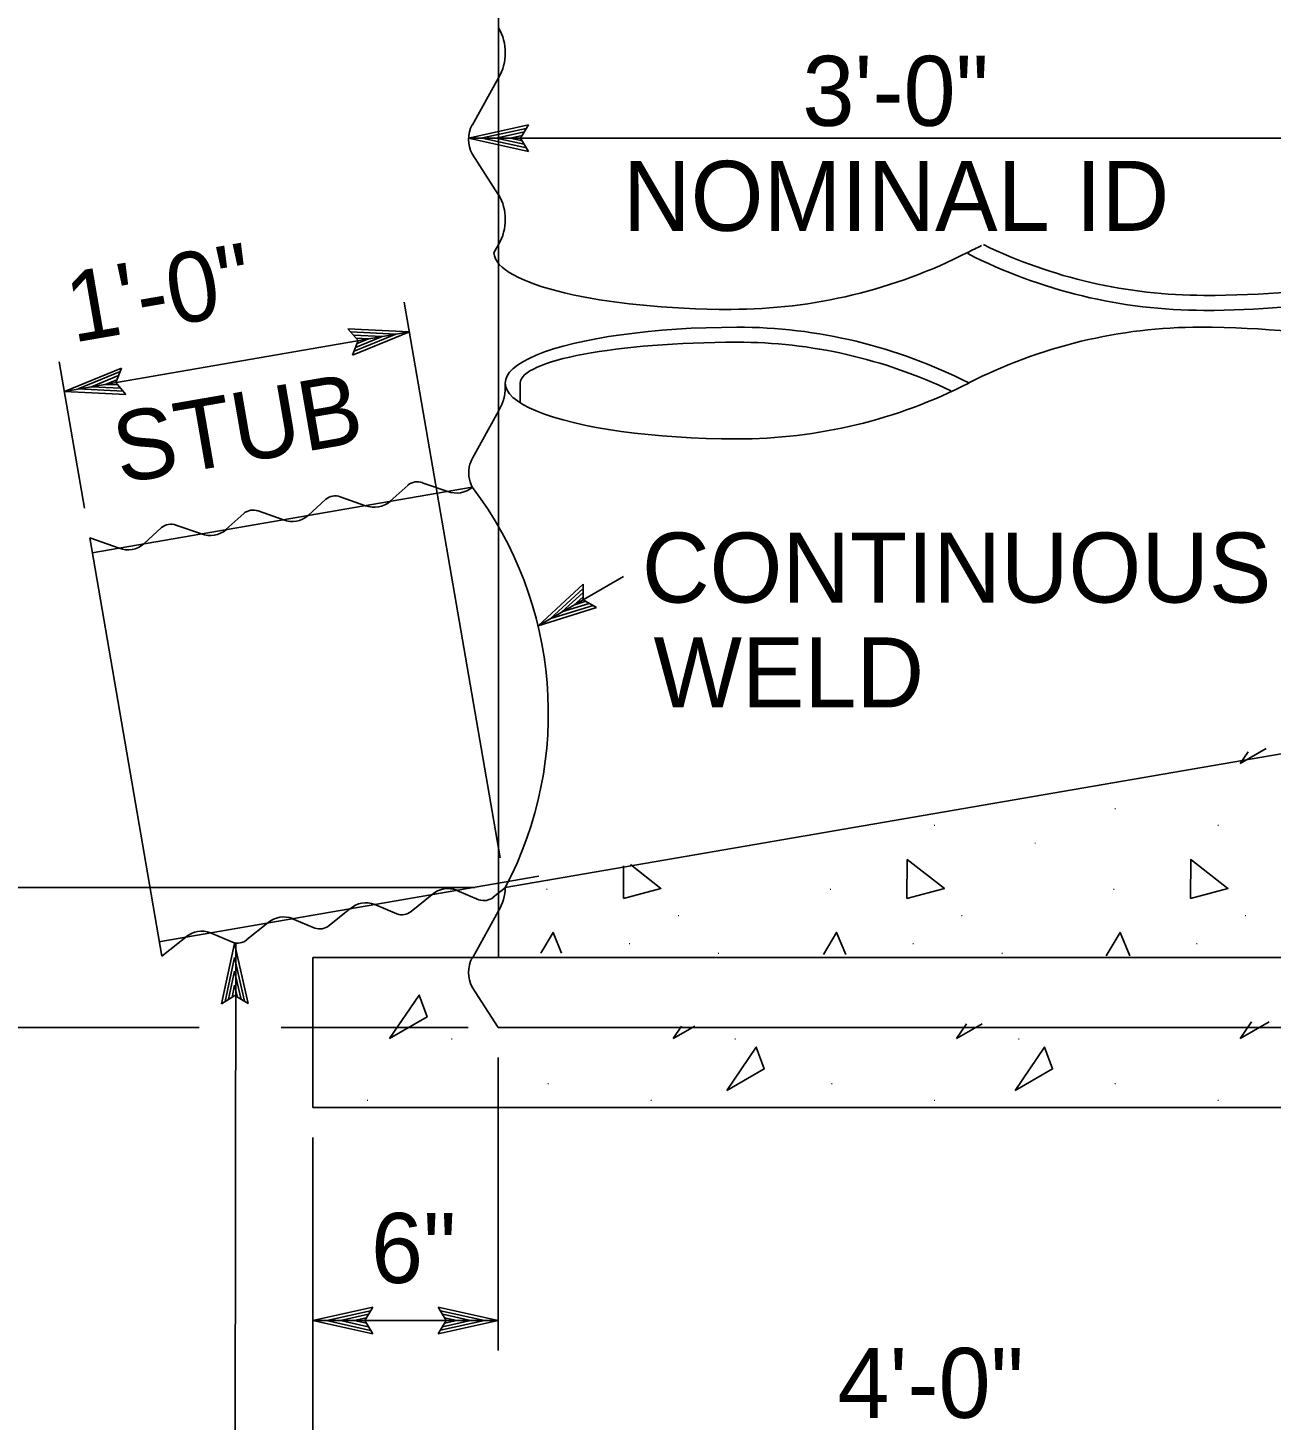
# Model space of a CAD drawing. Extents: x -894 to 866, y -472 to 714.
# Drawn here: x -672.4 to -548.1, y 272 to 411.3 of the extents above; entities that cross this region are included whole.
import ezdxf

# ---------------------------------------------------------------- set-up
doc = ezdxf.new("R2010")
doc.units = 0
for name, color, linetype in [('df_DETAIL-anno', 7, 'Continuous'), ('df_PIPE', 7, 'Continuous'), ('STR_Concrete A', 7, 'Continuous'), ('STR_Hatching B', 7, 'Continuous')]:
    doc.layers.add(name, color=color, linetype=linetype)

msp = doc.modelspace()

# ---------------------------------------------------------------- linework, layer by layer
at = {"layer": 'df_DETAIL-anno'}
for p, q in [((-628.32, 400.24), (-622.32, 401.57)), ((-626.92, 400.25), (-622.55, 401.21)), ((-622.32, 401.57), (-623.12, 400.24)), ((-622.32, 401.57), (-622.32, 401.57)), ((-628.32, 400.24), (-528.32, 400.24)), ((-622.32, 398.9), (-628.32, 400.24)), ((-628.32, 400.24), (-628.32, 400.24)), ((-622.53, 399.26), (-626.94, 400.24)), ((-625.55, 400.24), (-622.73, 400.87)), ((-622.77, 399.62), (-625.55, 400.24)), ((-624.17, 400.24), (-622.96, 400.51)), ((-622.94, 399.96), (-624.17, 400.24)), ((-623.12, 400.24), (-622.32, 398.9)), ((-622.32, 398.9), (-622.32, 398.9)), ((-625.15, 328.26), (-634.74, 383.82)), ((-668.72, 374.91), (-634.23, 380.86)), ((-639.35, 379.98), (-640.37, 381.16)), ((-640.37, 381.16), (-640.37, 381.16)), ((-640.37, 381.16), (-634.23, 380.86)), ((-640.1, 380.85), (-635.59, 380.63)), ((-634.23, 380.86), (-639.92, 378.53)), ((-639.8, 380.54), (-636.95, 380.4)), ((-635.6, 380.62), (-639.75, 378.93)), ((-636.95, 380.4), (-639.63, 379.3)), ((-639.57, 380.22), (-638.31, 380.16)), ((-638.31, 380.16), (-639.46, 379.69)), ((-634.23, 380.86), (-634.23, 380.86)), ((-639.92, 378.53), (-639.35, 379.98)), ((-666.7, 363.22), (-669.23, 377.87)), ((-639.92, 378.53), (-639.92, 378.53)), ((-668.72, 374.91), (-663.03, 377.24)), ((-667.35, 375.15), (-663.2, 376.85)), ((-666, 375.38), (-663.32, 376.48)), ((-664.63, 375.61), (-663.49, 376.08)), ((-663.03, 377.24), (-663.59, 375.8)), ((-663.03, 377.24), (-663.03, 377.24)), ((-662.58, 374.61), (-668.72, 374.91)), ((-668.72, 374.91), (-668.72, 374.91)), ((-662.85, 374.93), (-667.36, 375.15)), ((-663.14, 375.24), (-666, 375.38)), ((-663.38, 375.55), (-664.63, 375.61)), ((-663.59, 375.8), (-662.58, 374.61)), ((-662.58, 374.61), (-662.58, 374.61)), ((-612.83, 356.41), (-621.37, 351.47)), ((-621.37, 351.47), (-616.85, 355.62)), ((-620.17, 352.17), (-616.87, 355.2)), ((-616.85, 355.62), (-616.87, 354.07)), ((-616.85, 355.62), (-616.85, 355.62)), ((-618.98, 352.85), (-616.85, 354.81)), ((-616.26, 353.71), (-618.98, 352.85)), ((-617.78, 353.54), (-616.87, 354.38)), ((-616.58, 353.92), (-617.78, 353.54)), ((-616.87, 354.07), (-615.51, 353.31)), ((-615.51, 353.31), (-621.37, 351.47)), ((-615.87, 353.51), (-620.18, 352.16)), ((-615.51, 353.31), (-615.51, 353.31)), ((-621.37, 351.47), (-621.37, 351.47)), ((-627.64, 325.3), (-697.31, 325.3)), ((-653.02, 313.68), (-651.73, 319.69)), ((-651.73, 319.69), (-651.73, 319.69)), ((-651.73, 319.69), (-650.35, 313.71)), ((-651.66, 267.68), (-651.59, 319.75)), ((-652.66, 313.9), (-651.72, 318.31)), ((-651.72, 318.3), (-650.71, 313.94)), ((-652.3, 314.14), (-651.71, 316.93)), ((-651.71, 316.93), (-651.06, 314.11)), ((-651.96, 314.32), (-651.7, 315.55)), ((-651.7, 315.55), (-651.42, 314.34)), ((-651.68, 314.49), (-653.02, 313.68)), ((-653.02, 313.68), (-653.02, 313.68)), ((-650.35, 313.71), (-651.68, 314.49)), ((-650.35, 313.71), (-650.35, 313.71)), ((-655.24, 311.3), (-733.76, 311.3)), ((-628.34, 311.3), (-647.05, 311.3)), ((-625.34, 308.3), (-625.34, 279.01)), ((-643.89, 300.3), (-643.89, 265.48)), ((-643.89, 282.01), (-637.89, 283.34)), ((-642.5, 282.01), (-638.13, 282.98)), ((-641.13, 282.01), (-638.31, 282.63)), ((-637.89, 283.34), (-638.69, 282.01)), ((-637.89, 283.34), (-637.89, 283.34)), ((-630.54, 282.01), (-631.34, 283.35)), ((-631.34, 283.35), (-631.34, 283.35)), ((-631.34, 283.35), (-625.34, 282.01)), ((-631.13, 282.99), (-626.72, 282.01)), ((-630.89, 282.63), (-628.11, 282.01)), ((-643.89, 282.01), (-625.34, 282.01)), ((-637.89, 280.67), (-643.89, 282.01)), ((-643.89, 282.01), (-643.89, 282.01)), ((-638.11, 281.02), (-642.51, 282.01)), ((-638.34, 281.38), (-641.13, 282.01)), ((-639.75, 282), (-638.54, 282.27)), ((-638.52, 281.73), (-639.75, 282)), ((-638.69, 282.01), (-637.89, 280.67)), ((-625.34, 282.01), (-631.34, 280.68)), ((-631.34, 280.68), (-630.54, 282.01)), ((-626.73, 282), (-631.11, 281.04)), ((-628.11, 282.01), (-630.93, 281.38)), ((-630.72, 282.29), (-629.49, 282.01)), ((-629.49, 282.01), (-630.7, 281.74)), ((-625.34, 282.01), (-625.34, 282.01)), ((-637.89, 280.67), (-637.89, 280.67)), ((-631.34, 280.68), (-631.34, 280.68))]:
    msp.add_line(p, q, dxfattribs=at)
at = {"layer": 'df_PIPE'}
for p, q in [((-625.32, 427.92), (-625.32, 321.3)), ((-625.32, 406.26), (-627.92, 401.56)), ((-627.94, 398.65), (-625.34, 394.6)), ((-625.32, 398.19), (-625.32, 318.3)), ((-625.32, 397.57), (-625.32, 318.3)), ((-625.32, 389.6), (-625.79, 388.75)), ((-623.15, 375.74), (-623.15, 373.76)), ((-625.32, 372.94), (-627.92, 368.24)), ((-634.37, 365.54), (-636.15, 363.92)), ((-630.4, 364.9), (-632.94, 365.78)), ((-642.58, 364.13), (-644.36, 362.5)), ((-638.61, 363.48), (-641.15, 364.37)), ((-650.79, 362.71), (-652.57, 361.09)), ((-646.82, 362.07), (-649.36, 362.95)), ((-659, 361.29), (-660.77, 359.67)), ((-655.03, 360.65), (-657.57, 361.53)), ((-658.97, 318.43), (-666.19, 360.26)), ((-663.24, 359.23), (-666.19, 360.26)), ((-624.64, 325.3), (-531.93, 341.3)), ((-659.28, 319.88), (-621.29, 326.44)), ((-631.96, 324.6), (-634.05, 322.92)), ((-627.28, 324.08), (-629.49, 325.02)), ((-624.63, 325.31), (-625.85, 324.34)), ((-640.17, 323.18), (-642.26, 321.5)), ((-635.49, 322.66), (-637.7, 323.6)), ((-648.38, 321.77), (-650.47, 320.09)), ((-643.69, 321.25), (-645.91, 322.18)), ((-625.32, 322.96), (-627.89, 318.3)), ((-656.59, 320.35), (-658.97, 318.43)), ((-651.9, 319.83), (-654.12, 320.77)), ((-627.94, 315.35), (-625.34, 311.3)), ((-625.34, 311.3), (-531.29, 311.3))]:
    msp.add_line(p, q, dxfattribs=at)
for centre, radius, start, end in [((-629.57, 408.76), 4.93, 329.5345, 30.4655), ((-625.32, 400.11), 3, 150.8519, 209.1481), ((-629.57, 392.1), 4.93, 329.5345, 30.4655), ((-602.06, 435.08), 51.97, 270, 297.0451), ((-554.79, 342.51), 51.97, 115.3323, 117.0932), ((-554.79, 434.98), 51.97, 242.9636, 270), ((-554.79, 434.98), 50.47, 244.0962, 270), ((-601.48, 330.47), 50.86, 62.9022, 90), ((-555.15, 330.47), 50.86, 90, 117.0978), ((-601.48, 330.47), 49.36, 64.3535, 90), ((-629.57, 375.44), 4.93, 329.5345, 3.9078), ((-601.48, 421.01), 50.86, 270, 297.0978), ((-625.3, 366.77), 3, 163.6491, 209.1478), ((-625.3, 366.77), 3, 150.8519, 163.6491), ((-633.43, 364.38), 1.5, 70.6434, 128.9395), ((-629.53, 367.21), 2.47, 249.3259, 310.257), ((-657.75, 342.73), 37.41, 332.2471, 37.1234), ((-641.64, 362.96), 1.5, 70.6434, 128.9395), ((-637.74, 365.79), 2.47, 249.3259, 310.257), ((-649.85, 361.54), 1.5, 70.6434, 128.9395), ((-645.95, 364.37), 2.47, 249.3259, 310.257), ((-658.06, 360.13), 1.5, 70.6434, 128.9395), ((-654.16, 362.96), 2.47, 249.3259, 310.257), ((-662.37, 361.54), 2.47, 249.3259, 310.257), ((-630.37, 322.72), 2.47, 69.3259, 130.257), ((-629.57, 325.46), 4.93, 329.5345, 358.2079), ((-638.57, 321.3), 2.47, 69.3259, 130.257), ((-626.78, 325.49), 1.5, 250.6434, 308.9395), ((-646.78, 319.89), 2.47, 69.3259, 130.257), ((-634.99, 324.08), 1.5, 250.6434, 308.9395), ((-654.99, 318.47), 2.47, 69.3259, 130.257), ((-643.2, 322.66), 1.5, 250.6434, 308.9395), ((-651.41, 321.24), 1.5, 250.6434, 308.9395), ((-625.32, 316.81), 3, 150.8519, 209.1481)]:
    msp.add_arc(centre, radius, start, end, dxfattribs=at)
for centre, major_axis, ratio, start_param, end_param in [((-554.79, 388.74), (-23.73, 0), 0.241681, 1.570796, 4.209275), ((-602.06, 388.84), (-23.73, 0), 0.241681, 0.015459, 1.570796), ((-554.79, 388.74), (-22.23, 0), 0.190518, 1.570796, 3.141593), ((-601.48, 375.74), (-23.17, 0), 0.240982, 4.712389, 7.853982), ((-555.15, 375.74), (-23.17, 0), 0.240982, 3.141593, 4.712389), ((-601.48, 375.74), (-21.67, 0), 0.188431, 4.712389, 6.283185)]:
    msp.add_ellipse(centre, major_axis=major_axis, ratio=ratio, start_param=start_param, end_param=end_param, dxfattribs=at)
at = {"layer": 'STR_Concrete A'}
for p, q in [((-643.89, 303.3), (-643.89, 318.3)), ((-643.89, 318.3), (-627.89, 318.3)), ((-627.89, 318.3), (-528.74, 318.3)), ((-512.74, 303.3), (-643.89, 303.3))]:
    msp.add_line(p, q, dxfattribs=at)
at = {"layer": 'STR_Hatching B'}
for p, q in [((-665.93, 358.77), (-627.94, 365.33)), ((-627.89, 318.3), (-627.92, 318.26))]:
    msp.add_line(p, q, dxfattribs=at)
for points in [[(-548.59, 339.2), (-551.18, 337.7)], [(-551.18, 337.7), (-550.38, 338.87)], [(-612.14, 327.59), (-609.09, 325.22), (-612.84, 324.2)], [(-612.84, 324.2), (-612.81, 327.46)], [(-621.09, 318.74), (-619.87, 320.82), (-619.01, 318.73)], [(-592.82, 318.61), (-591.52, 320.82), (-590.61, 318.59)], [(-564.56, 318.47), (-563.18, 320.82), (-562.21, 318.46)], [(-548.26, 311.88), (-551.18, 310.2)], [(-551.18, 310.2), (-550.04, 311.87)], [(-605.7, 311.45), (-607.87, 310.2)], [(-607.87, 310.2), (-607.02, 311.44)], [(-576.98, 311.67), (-579.52, 310.2)], [(-579.52, 310.2), (-578.53, 311.66)]]:
    msp.add_lwpolyline(points, dxfattribs=at)
for points in [[(-584.49, 324.2), (-584.46, 328.1), (-580.74, 325.22)], [(-556.15, 324.2), (-556.12, 328.1), (-552.4, 325.22)], [(-636.22, 310.2), (-633.25, 314.55), (-632.46, 312.37)], [(-602.51, 304.99), (-599.55, 309.34), (-598.76, 307.16)], [(-573.68, 304.99), (-570.72, 309.34), (-569.93, 307.16)]]:
    msp.add_lwpolyline(points, close=True, dxfattribs=at)

# ---------------------------------------------------------------- texts
at = {"layer": 'df_DETAIL-anno'}
for s, p in [('3\'-0"', (-594.94, 401.46)), ('NOMINAL ID', (-612.87, 390.96)), ('CONTINUOUS', (-610.98, 353.79)), ('WELD', (-609.82, 343.31)), ('6"', (-638.07, 285.76)), ('4\'-0"', (-591.44, 272.27))]:
    msp.add_text(s, height=7, dxfattribs=at).set_placement(p)
for s, p in [('1\'-0"', (-667.86, 379.77)), ('STUB', (-663.15, 365.68))]:
    msp.add_text(s, height=7, rotation=9.7915, dxfattribs=at).set_placement(p)
at = {"layer": 'STR_Hatching B'}
for p in [(-563.81, 333.12), (-581.87, 331.46), (-553.52, 331.46), (-571.81, 329.67), (-620.63, 325.07), (-592.28, 325.07), (-563.94, 325.07), (-607.49, 322.43), (-579.14, 322.43), (-550.8, 322.43), (-612.36, 319.63), (-584.02, 319.63), (-555.67, 319.63), (-603.47, 318.66), (-575.12, 318.66), (-630.15, 310.1), (-601.8, 310.1), (-573.46, 310.1), (-620.5, 305.62), (-592.15, 305.62), (-563.81, 305.62), (-638.56, 303.96), (-610.21, 303.96), (-581.87, 303.96), (-553.52, 303.96)]:
    msp.add_text('.', height=0.8, dxfattribs=at).set_placement(p)

doc.saveas('drawing.dxf')
